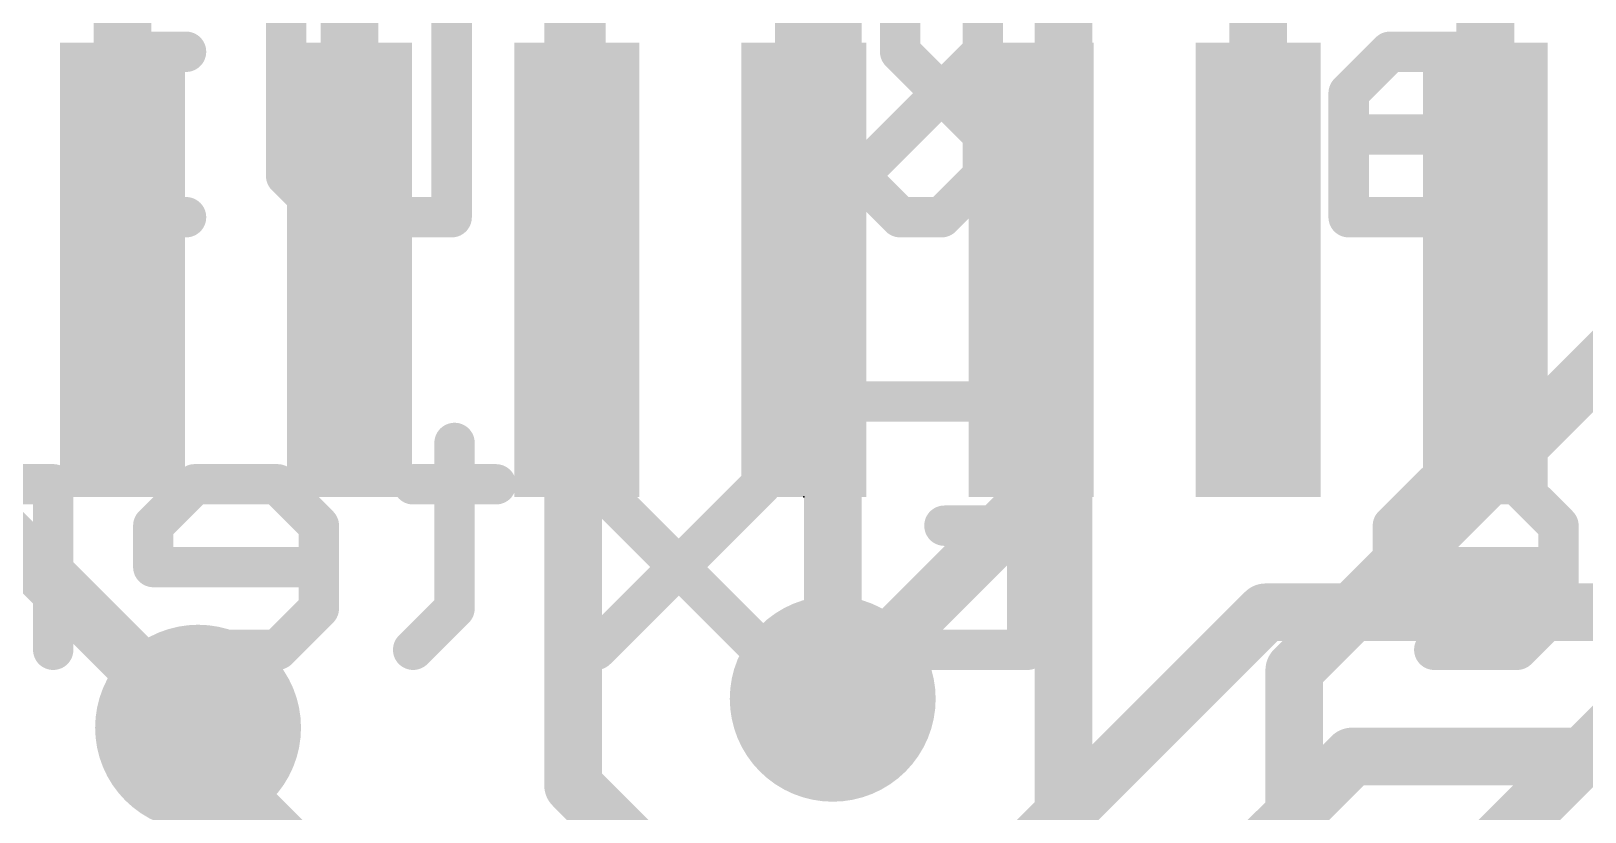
# Model space of a CAD drawing. Extents: x 0 to 25.4, y 0 to 17.8.
# Drawn here: x 9.3 to 16.14, y 3.69 to 7.13 of the extents above; entities that cross this region are included whole.
import ezdxf

# ---------------------------------------------------------------- set-up
doc = ezdxf.new("R2010")
doc.units = 0
for name, color, linetype in [('1', 12, 'CONTINUOUS'), ('16', 132, 'CONTINUOUS'), ('18', 110, 'CONTINUOUS'), ('22', 253, 'CONTINUOUS'), ('23', 53, 'CONTINUOUS')]:
    doc.layers.add(name, color=color, linetype=linetype)

# ---------------------------------------------------------------- blocks, each defined once
blk = doc.blocks.new('RECT')
blk.add_solid([(-0.5, -0.5), (0.5, -0.5), (-0.5, 0.5), (0.5, 0.5)])
blk = doc.blocks.new('ROUNDV')
at = {"const_width": 0.5}
blk.add_lwpolyline([(0, -0.25, 1), (0, 0.25, 1), (0, -0.25)], format="xyb", dxfattribs=at)

msp = doc.modelspace()

# ---------------------------------------------------------------- linework, layer by layer
at = {"layer": '1', "const_width": 0.254}
for points in [[(12.7, 6.08), (12.7, 11.7)], [(15.7, 8.557), (15.7, 6.08)], [(10.7, 6.08), (10.7, 8.414)], [(11.7, 6.08), (11.7, 7.731)], [(14.7, 7.715), (14.7, 6.08)], [(9.7, 7.668), (9.7, 6.08)], [(13.7, 6.08), (13.7, 5.064)], [(13.7, 5.064), (12.827, 4.191)], [(14.732, 4.572), (13.462, 3.302)], [(17.145, 4.572), (14.732, 4.572)], [(10.033, 3.937), (10.033, 4.064)], [(10.668, 3.302), (10.033, 3.937)], [(13.97, 2.794), (15.113, 3.937)], [(15.113, 3.937), (17.78, 3.937)]]:
    msp.add_lwpolyline(points, dxfattribs=at)
at = {"layer": '1', "const_width": 0.127}
for points in [[(13.7635, 6.08, 1), (13.6365, 6.08)], [(9.6365, 6.08, 1), (9.7635, 6.08)], [(10.6365, 6.08, 1), (10.7635, 6.08)], [(11.6365, 6.08, 1), (11.7635, 6.08)], [(12.6365, 6.08, 1), (12.7635, 6.08)], [(14.6365, 6.08, 1), (14.7635, 6.08)], [(15.6365, 6.08, 1), (15.7635, 6.08)], [(13.7449, 5.0191, 1), (13.6551, 5.1089)], [(13.6365, 5.064, 1), (13.7635, 5.064)], [(14.732, 4.6355, 1), (14.732, 4.5085)], [(14.7769, 4.5271, 1), (14.6871, 4.6169)], [(12.7821, 4.2359, 1), (12.8719, 4.1461)], [(10.0965, 4.064, 1), (9.9695, 4.064)], [(10.0779, 3.9819, 1), (9.9881, 3.8921)], [(15.113, 4.0005, 1), (15.113, 3.8735)], [(15.1579, 3.8921, 1), (15.0681, 3.9819)], [(9.9695, 3.937, 1), (10.0965, 3.937)]]:
    msp.add_lwpolyline(points, format="xyb", dxfattribs=at)
at = {"layer": '16', "const_width": 0.254}
for points in [[(13.843, 13.97), (13.843, 3.683)], [(12.827, 13.716), (12.827, 4.191)], [(11.684, 3.81), (11.684, 7.747)], [(14.859, 4.318), (17.653, 7.112)], [(10.033, 4.064), (7.747, 6.35)], [(18.542, 6.35), (14.478, 2.286)], [(14.859, 3.556), (14.859, 4.318)], [(12.192, 3.302), (11.684, 3.81)], [(13.843, 3.683), (13.462, 3.302)]]:
    msp.add_lwpolyline(points, dxfattribs=at)
at = {"layer": '16', "const_width": 0.127}
for points in [[(14.9225, 4.318, 1), (14.7955, 4.318)], [(14.8141, 4.3629, 1), (14.9039, 4.2731)], [(12.7635, 4.191, 1), (12.8905, 4.191)], [(9.9881, 4.0191, 1), (10.0779, 4.1089)], [(11.7289, 3.8549, 1), (11.6391, 3.7651)], [(11.6205, 3.81, 1), (11.7475, 3.81)], [(13.8879, 3.6381, 1), (13.7981, 3.7279)], [(13.7795, 3.683, 1), (13.9065, 3.683)]]:
    msp.add_lwpolyline(points, format="xyb", dxfattribs=at)
at = {"layer": '22', "const_width": 0.1778}
for points in [[(11.1494, 7.405), (11.1494, 6.3119)], [(10.4206, 6.4941), (10.4206, 7.2228)], [(13.1238, 7.0407), (13.1238, 7.2228)], [(13.4882, 7.2228), (13.4882, 7.0407)], [(9.98, 7.0407), (9.7978, 7.0407)], [(9.7978, 7.0407), (9.7978, 6.3119)], [(13.4882, 7.0407), (12.7594, 6.3119)], [(13.4882, 6.6763), (13.1238, 7.0407)], [(15.2804, 7.0407), (15.0982, 6.8585)], [(15.6448, 7.0407), (15.2804, 7.0407)], [(15.0982, 6.8585), (15.0982, 6.3119)], [(12.7594, 6.6763), (13.1238, 6.3119)], [(13.4882, 6.4941), (13.4882, 6.6763)], [(15.6448, 6.6763), (15.0982, 6.6763)], [(15.827, 6.4941), (15.6448, 6.6763)], [(10.6028, 6.3119), (10.4206, 6.4941)], [(13.306, 6.3119), (13.4882, 6.4941)], [(15.6448, 6.3119), (15.827, 6.4941)], [(9.98, 6.3119), (9.6156, 6.3119)], [(11.1494, 6.3119), (10.6028, 6.3119)], [(13.1238, 6.3119), (13.306, 6.3119)], [(15.0982, 6.3119), (15.6448, 6.3119)], [(12.9543, 5.5), (13.6831, 5.5)], [(13.6831, 5.5), (13.6831, 4.4069)], [(11.1621, 5.3178), (11.1621, 4.5891)], [(9.3953, 5.1357), (8.8487, 5.1357)], [(9.3953, 4.4069), (9.3953, 5.1357)], [(10.0181, 5.1357), (9.8359, 4.9535)], [(10.3825, 5.1357), (10.0181, 5.1357)], [(10.5647, 4.9535), (10.3825, 5.1357)], [(11.3443, 5.1357), (10.9799, 5.1357)], [(12.5137, 5.1357), (11.7849, 4.4069)], [(12.5137, 4.4069), (11.7849, 5.1357)], [(15.4753, 5.1357), (15.2931, 4.9535)], [(15.8397, 5.1357), (15.4753, 5.1357)], [(16.0219, 4.9535), (15.8397, 5.1357)], [(9.8359, 4.9535), (9.8359, 4.7713)], [(10.5647, 4.5891), (10.5647, 4.9535)], [(13.6831, 4.9535), (13.3187, 4.9535)], [(15.2931, 4.9535), (15.2931, 4.7713)], [(16.0219, 4.5891), (16.0219, 4.9535)], [(9.8359, 4.7713), (10.5647, 4.7713)], [(15.2931, 4.7713), (16.0219, 4.7713)], [(10.3825, 4.4069), (10.5647, 4.5891)], [(11.1621, 4.5891), (10.9799, 4.4069)], [(15.8397, 4.4069), (16.0219, 4.5891)], [(10.0181, 4.4069), (10.3825, 4.4069)], [(13.6831, 4.4069), (12.9543, 4.4069)], [(15.4753, 4.4069), (15.8397, 4.4069)]]:
    msp.add_lwpolyline(points, dxfattribs=at)
at = {"layer": '22', "const_width": 0.0889}
for points in [[(9.8422, 7.0407, 1), (9.7533, 7.0407)], [(9.7978, 7.0851, 1), (9.7978, 6.9962)], [(9.98, 6.9962, 1), (9.98, 7.0851)], [(13.1552, 7.0721, 1), (13.0924, 7.0092)], [(13.5196, 7.0092, 1), (13.4567, 7.0721)], [(15.2804, 7.0851, 1), (15.2804, 6.9962)], [(15.3118, 7.0092, 1), (15.249, 7.0721)], [(15.6448, 6.9962, 1), (15.6448, 7.0851)], [(13.0793, 7.0407, 1), (13.1682, 7.0407)], [(13.4437, 7.0407, 1), (13.5326, 7.0407)], [(15.0668, 6.8899, 1), (15.1296, 6.827)], [(15.1427, 6.8585, 1), (15.0538, 6.8585)], [(12.7908, 6.7077, 1), (12.728, 6.6448)], [(13.5326, 6.6763, 1), (13.4437, 6.6763)], [(13.4567, 6.6448, 1), (13.5196, 6.7077)], [(15.0982, 6.7207, 1), (15.0982, 6.6318)], [(15.6762, 6.7077, 1), (15.6133, 6.6448)], [(15.6448, 6.6318, 1), (15.6448, 6.7207)], [(10.452, 6.5255, 1), (10.3892, 6.4627)], [(13.5196, 6.4627, 1), (13.4567, 6.5255)], [(15.8584, 6.4627, 1), (15.7955, 6.5255)], [(15.7955, 6.4627, 1), (15.8584, 6.5255)], [(10.3762, 6.4941, 1), (10.4651, 6.4941)], [(13.4437, 6.4941, 1), (13.5326, 6.4941)], [(9.6156, 6.3564, 1), (9.6156, 6.2675)], [(9.98, 6.2675, 1), (9.98, 6.3564)], [(10.6028, 6.3564, 1), (10.6028, 6.2675)], [(10.5714, 6.2805, 1), (10.6342, 6.3433)], [(11.1494, 6.2675, 1), (11.1494, 6.3564)], [(12.728, 6.3433, 1), (12.7908, 6.2805)], [(13.1238, 6.3564, 1), (13.1238, 6.2675)], [(13.0924, 6.2805, 1), (13.1552, 6.3433)], [(13.2745, 6.3433, 1), (13.3374, 6.2805)], [(13.306, 6.2675, 1), (13.306, 6.3564)], [(15.0982, 6.3564, 1), (15.0982, 6.2675)], [(15.6133, 6.3433, 1), (15.6762, 6.2805)], [(15.6448, 6.2675, 1), (15.6448, 6.3564)], [(9.7533, 6.3119, 1), (9.8422, 6.3119)], [(11.1049, 6.3119, 1), (11.1938, 6.3119)], [(15.0538, 6.3119, 1), (15.1427, 6.3119)], [(12.9543, 5.5445, 1), (12.9543, 5.4556)], [(13.7275, 5.5, 1), (13.6386, 5.5)], [(13.6831, 5.4556, 1), (13.6831, 5.5445)], [(11.2065, 5.3178, 1), (11.1176, 5.3178)], [(9.4397, 5.1357, 1), (9.3508, 5.1357)], [(9.3953, 5.0912, 1), (9.3953, 5.1801)], [(10.0181, 5.1801, 1), (10.0181, 5.0912)], [(10.0495, 5.1042, 1), (9.9867, 5.1671)], [(10.4139, 5.1671, 1), (10.3511, 5.1042)], [(10.3825, 5.0912, 1), (10.3825, 5.1801)], [(10.9799, 5.1801, 1), (10.9799, 5.0912)], [(11.3443, 5.0912, 1), (11.3443, 5.1801)], [(11.8163, 5.1671, 1), (11.7535, 5.1042)], [(12.5451, 5.1042, 1), (12.4822, 5.1671)], [(15.4753, 5.1801, 1), (15.4753, 5.0912)], [(15.5067, 5.1042, 1), (15.4439, 5.1671)], [(15.8711, 5.1671, 1), (15.8082, 5.1042)], [(15.8397, 5.0912, 1), (15.8397, 5.1801)], [(9.8804, 4.9535, 1), (9.7915, 4.9535)], [(9.8045, 4.9849, 1), (9.8673, 4.922)], [(10.6091, 4.9535, 1), (10.5202, 4.9535)], [(10.5332, 4.922, 1), (10.5961, 4.9849)], [(13.3187, 4.9979, 1), (13.3187, 4.909)], [(13.6831, 4.909, 1), (13.6831, 4.9979)], [(15.2617, 4.9849, 1), (15.3245, 4.922)], [(15.3376, 4.9535, 1), (15.2487, 4.9535)], [(16.0663, 4.9535, 1), (15.9774, 4.9535)], [(15.9904, 4.922, 1), (16.0533, 4.9849)], [(9.8359, 4.8157, 1), (9.8359, 4.7268)], [(10.5647, 4.7268, 1), (10.5647, 4.8157)], [(15.2931, 4.8157, 1), (15.2931, 4.7268)], [(16.0219, 4.7268, 1), (16.0219, 4.8157)], [(9.7915, 4.7713, 1), (9.8804, 4.7713)], [(15.2487, 4.7713, 1), (15.3376, 4.7713)], [(10.5961, 4.5577, 1), (10.5332, 4.6205)], [(11.1935, 4.5577, 1), (11.1307, 4.6205)], [(16.0533, 4.5577, 1), (15.9904, 4.6205)], [(10.5202, 4.5891, 1), (10.6091, 4.5891)], [(11.1176, 4.5891, 1), (11.2065, 4.5891)], [(15.9774, 4.5891, 1), (16.0663, 4.5891)], [(9.3508, 4.4069, 1), (9.4397, 4.4069)], [(10.0181, 4.4514, 1), (10.0181, 4.3624)], [(10.3511, 4.4383, 1), (10.4139, 4.3755)], [(10.3825, 4.3624, 1), (10.3825, 4.4514)], [(10.9485, 4.4383, 1), (11.0113, 4.3755)], [(11.7535, 4.4383, 1), (11.8163, 4.3755)], [(12.4822, 4.3755, 1), (12.5451, 4.4383)], [(12.9543, 4.4514, 1), (12.9543, 4.3624)], [(13.6386, 4.4069, 1), (13.7275, 4.4069)], [(13.6831, 4.3624, 1), (13.6831, 4.4514)], [(15.4753, 4.4514, 1), (15.4753, 4.3624)], [(15.8082, 4.4383, 1), (15.8711, 4.3755)], [(15.8397, 4.3624, 1), (15.8397, 4.4514)]]:
    msp.add_lwpolyline(points, format="xyb", dxfattribs=at)
at = {"layer": '23'}
msp.add_point((12.7, 5.08), dxfattribs=at)

# ---------------------------------------------------------------- block references
at = {"layer": '1', "xscale": 0.55, "yscale": 2}
for p in [(9.7, 6.08), (10.7, 6.08), (11.7, 6.08), (12.7, 6.08), (13.7, 6.08), (14.7, 6.08), (15.7, 6.08)]:
    msp.add_blockref('RECT', p, dxfattribs=at)
at = {"layer": '18', "xscale": 0.9064, "yscale": 0.9064}
for p in [(12.827, 4.191), (12.827, 4.191), (10.033, 4.064), (10.033, 4.064)]:
    msp.add_blockref('ROUNDV', p, dxfattribs=at)

doc.saveas('drawing.dxf')
